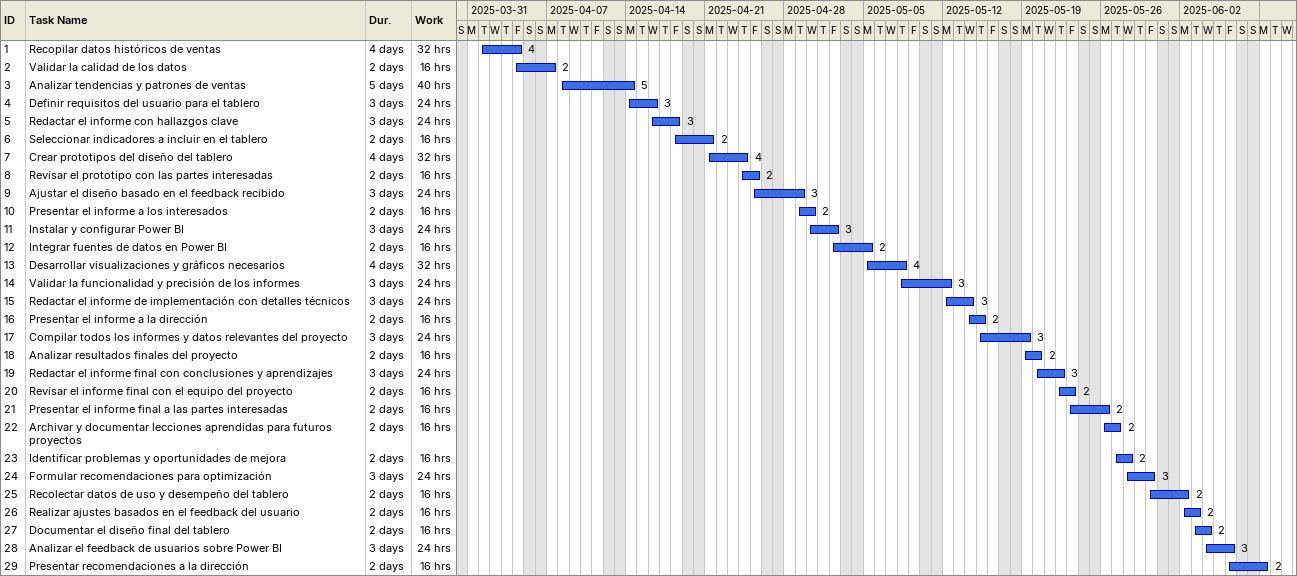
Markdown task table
| ID | Task | Duration | Start | Finish | Resources | Work (h) |
|---|---|---|---|---|---|---|
| 1 | Recopilar datos históricos de ventas | 4d | 2025-04-01 | 2025-04-04 | 4 | 32 |
| 2 | Validar la calidad de los datos | 2d | 2025-04-04 | 2025-04-07 | 2 | 16 |
| 3 | Analizar tendencias y patrones de ventas | 5d | 2025-04-08 | 2025-04-14 | 5 | 40 |
| 4 | Definir requisitos del usuario para el tablero | 3d | 2025-04-14 | 2025-04-16 | 3 | 24 |
| 5 | Redactar el informe con hallazgos clave | 3d | 2025-04-16 | 2025-04-18 | 3 | 24 |
| 6 | Seleccionar indicadores a incluir en el tablero | 2d | 2025-04-18 | 2025-04-21 | 2 | 16 |
| 7 | Crear prototipos del diseño del tablero | 4d | 2025-04-21 | 2025-04-24 | 4 | 32 |
| 8 | Revisar el prototipo con las partes interesadas | 2d | 2025-04-24 | 2025-04-25 | 2 | 16 |
| 9 | Ajustar el diseño basado en el feedback recibido | 3d | 2025-04-25 | 2025-04-29 | 3 | 24 |
| 10 | Presentar el informe a los interesados | 2d | 2025-04-29 | 2025-04-30 | 2 | 16 |
| 11 | Instalar y configurar Power BI | 3d | 2025-04-30 | 2025-05-02 | 3 | 24 |
| 12 | Integrar fuentes de datos en Power BI | 2d | 2025-05-02 | 2025-05-05 | 2 | 16 |
| 13 | Desarrollar visualizaciones y gráficos necesarios | 4d | 2025-05-05 | 2025-05-08 | 4 | 32 |
| 14 | Validar la funcionalidad y precisión de los informes | 3d | 2025-05-08 | 2025-05-12 | 3 | 24 |
| 15 | Redactar el informe de implementación con detalles técnicos | 3d | 2025-05-12 | 2025-05-14 | 3 | 24 |
| 16 | Presentar el informe a la dirección | 2d | 2025-05-14 | 2025-05-15 | 2 | 16 |
| 17 | Compilar todos los informes y datos relevantes del proyecto | 3d | 2025-05-15 | 2025-05-19 | 3 | 24 |
| 18 | Analizar resultados finales del proyecto | 2d | 2025-05-19 | 2025-05-20 | 2 | 16 |
| 19 | Redactar el informe final con conclusiones y aprendizajes | 3d | 2025-05-20 | 2025-05-22 | 3 | 24 |
| 20 | Revisar el informe final con el equipo del proyecto | 2d | 2025-05-22 | 2025-05-23 | 2 | 16 |
| 21 | Presentar el informe final a las partes interesadas | 2d | 2025-05-23 | 2025-05-26 | 2 | 16 |
| 22 | Archivar y documentar lecciones aprendidas para futuros proyectos | 2d | 2025-05-26 | 2025-05-27 | 2 | 16 |
| 23 | Identificar problemas y oportunidades de mejora | 2d | 2025-05-27 | 2025-05-28 | 2 | 16 |
| 24 | Formular recomendaciones para optimización | 3d | 2025-05-28 | 2025-05-30 | 3 | 24 |
| 25 | Recolectar datos de uso y desempeño del tablero | 2d | 2025-05-30 | 2025-06-02 | 2 | 16 |
| 26 | Realizar ajustes basados en el feedback del usuario | 2d | 2025-06-02 | 2025-06-03 | 2 | 16 |
| 27 | Documentar el diseño final del tablero | 2d | 2025-06-03 | 2025-06-04 | 2 | 16 |
| 28 | Analizar el feedback de usuarios sobre Power BI | 3d | 2025-06-04 | 2025-06-06 | 3 | 24 |
| 29 | Presentar recomendaciones a la dirección | 2d | 2025-06-06 | 2025-06-09 | 2 | 16 |
